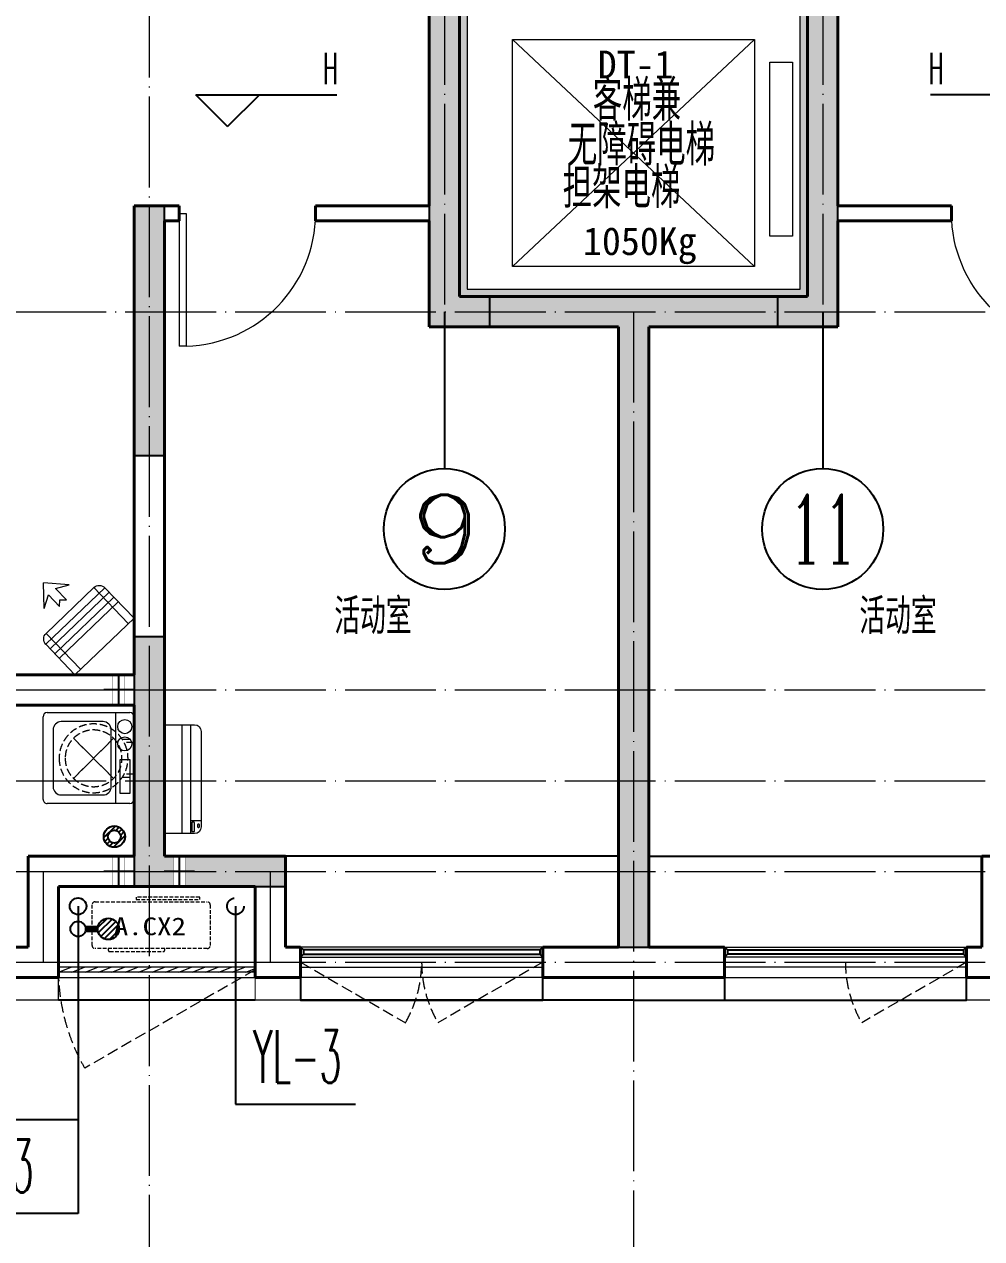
# Model space of a CAD drawing. Extents: x 27938 to 650306, y -92720 to 1524912.
# Drawn here: x 281791 to 288117, y 439704 to 447732 of the extents above; entities that cross this region are included whole.
import ezdxf
from ezdxf.enums import TextEntityAlignment as Align

# ---------------------------------------------------------------- set-up
doc = ezdxf.new("R2010")
doc.units = 0
doc.header["$LTSCALE"] = 1000
doc.header["$MEASUREMENT"] = 0
for name, pattern in [('$1$DASH', [0.35, 0.25, -0.1]), ('DASH', [0.35, 0.25, -0.1]), ('DOTE', [2.42, 2, -0.2, 0.02, -0.2])]:
    doc.linetypes.add(name, pattern=pattern)
for name, color, linetype in [('3-栏杆1', 135, 'Continuous'), ('3.5方案汇报，与郭总、侯月琴确定户型_t8$0$2020.03.04 -1安徽标准化洋房户型(UA）_t8_t8$0$看线', 154, 'Continuous'), ('AXIS', 3, 'Continuous'), ('AXIS_TEXT', 4, 'Continuous'), ('COLUMN', 9, 'Continuous'), ('DIM_ELEV', 3, 'Continuous'), ('DIM_凝结', 3, 'Continuous'), ('DIM_污水', 3, 'Continuous'), ('DIM_雨水', 3, 'Continuous'), ('EQUIP_地漏', 7, 'Continuous'), ('PIPE-凝结', 150, 'N'), ('PUB_TEXT', 4, 'Continuous'), ('VPIPE-凝结', 150, 'Continuous'), ('VPIPE-污水', 2, 'W'), ('VPIPE-雨水', 4, 'DASH'), ('保温', 6, 'Continuous'), ('机电标识类', 1, 'Continuous'), ('看线', 251, 'Continuous')]:
    doc.layers.add(name, color=color, linetype=linetype)
for name, color, linetype, lineweight in [('3.5方案汇报，与郭总、侯月琴确定户型_t8$0$STAIR', 2, 'Continuous', 18), ('DOTE', 19, 'DOTE', 9), ('LVTRY', 1, 'Continuous', 13), ('PUB_HATCH', 8, 'Continuous', 9), ('WALL', 9, 'Continuous', 40), ('WINDOW', 8, 'Continuous', 15), ('填充', 251, 'Continuous', 5), ('平面-空调室内机', 176, 'Continuous', 9), ('平面-空调预留孔', 173, 'Continuous', 15), ('空调', 76, 'Continuous', 13), ('粉刷', 251, 'Continuous', 9)]:
    doc.layers.add(name, color=color, linetype=linetype, lineweight=lineweight)
doc.styles.add('_TCH_AXIS', font='COMPLEX', dxfattribs={"bigfont": 'GBCBIG'})
doc.styles.add('_TCH_DIM', font='SIMPLEX.shx', dxfattribs={"width": 0.6, "oblique": 10, "bigfont": 'hztxt.shx'})
doc.styles.add('_TWT_SERIAL', font='simplex.shx', dxfattribs={"width": 0.6, "oblique": 10, "height": 3, "bigfont": 'aadri.shx'})
doc.styles.add('COMPLEX', font='COMPLEX')
doc.styles.get("Standard").update_dxf_attribs({"font": 'gbenor.shx', "bigfont": 'gbcbig.shx'})
doc.styles.add('黑体', font='simhei.ttf')
doc.linetypes.add('N', pattern='A,3,-0.2,["N",Standard,S=0.25,R=0,X=-0.1,Y=-0.115],-0.2', length=3.4)
doc.linetypes.add('W', pattern='A,3,-0.2,["W",Standard,S=0.25,R=0,X=-0.1,Y=-0.115],-0.2', length=3.4)
pattern_1 = [(90, (-503782.47, -516048.461), (-16.49778, 1e-15), [9.525, -19.05]), (210, (-503782.47, -516048.461), (8.24889, -14.2874966), [9.525, -19.05]), (150, (-503782.47, -516038.936), (-8.24889, -14.2874966), [9.525, -19.05])]

# ---------------------------------------------------------------- blocks, each defined once
blk = doc.blocks.new('FGDGDRGSDGDG')
at = {"layer": 'DOTE', "linetype": 'DOTE', "ltscale": 0.3}
for p, q in [((500682.5, 523848.5), (500682.5, 513948.5)), ((502632.5, 522348.5), (502632.5, 520248.5)), ((505132.5, 522348.5), (505132.5, 520248.5)), ((488182.5, 520248.5), (546982.5, 520248.5)), ((503882.5, 520248.5), (503882.5, 513948.5)), ((488182.5, 517748.5), (546982.5, 517748.5)), ((488182.5, 517148.5), (546982.5, 517148.5)), ((488182.5, 516548.5), (546982.5, 516548.5)), ((499982.5, 516548.5), (499982.5, 515948.5)), ((501482.5, 516548.5), (501482.5, 515948.5)), ((488182.5, 515948.5), (546982.5, 515948.5))]:
    blk.add_line(p, q, dxfattribs=at)
blk = doc.blocks.new('gdfgdgdgr')
at = {"layer": 'PUB_HATCH'}
for points in [[(489827.4, 526513.9), (489477.4, 526513.9), (489477.4, 526313.9), (489627.4, 526313.9), (489627.4, 524213.9), (490027.4, 524213.9), (490027.4, 524413.9), (489827.4, 524413.9)], [(492127.6, 526513.9), (492127.6, 524413.9), (491927.6, 524413.9), (491927.6, 524213.9), (492327.6, 524213.9), (492327.6, 526313.9), (492477.6, 526313.9), (492477.6, 526513.9)], [(487877.4, 523363.9), (487877.4, 525013.9), (487677.4, 525013.9), (487677.4, 523363.9)], [(488677.4, 520713.9), (487877.4, 520713.9), (487877.4, 522163.9), (487677.4, 522163.9), (487677.4, 520513.9), (488677.4, 520513.9)]]:
    blk.add_hatch(color=256, dxfattribs=at).paths.add_polyline_path(points)
at = {"layer": 'COLUMN', "color": 8}
for p, q in [((489827.4, 524413.9), (489827.4, 526513.9)), ((492127.6, 526513.9), (492127.6, 524413.9)), ((489627.4, 526313.9), (489627.4, 524213.9)), ((492327.6, 524213.9), (492327.6, 526313.9)), ((487877.4, 525013.9), (487677.4, 525013.9)), ((487677.4, 525013.9), (487677.4, 523363.9)), ((487877.4, 523363.9), (487877.4, 525013.9)), ((490027.4, 524413.9), (489827.4, 524413.9)), ((490027.4, 524213.9), (490027.4, 524413.9)), ((492127.6, 524413.9), (491927.6, 524413.9)), ((491927.6, 524413.9), (491927.6, 524213.9)), ((489627.4, 524213.9), (490027.4, 524213.9)), ((491927.6, 524213.9), (492327.6, 524213.9)), ((487677.4, 523363.9), (487877.4, 523363.9)), ((487877.4, 522163.9), (487677.4, 522163.9)), ((487677.4, 522163.9), (487677.4, 520513.9)), ((487877.4, 520713.9), (487877.4, 522163.9)), ((488677.4, 520713.9), (487877.4, 520713.9)), ((488677.4, 520513.9), (488677.4, 520713.9)), ((487677.4, 520513.9), (488677.4, 520513.9))]:
    blk.add_line(p, q, dxfattribs=at)
blk = doc.blocks.new('RECTANG')
at = {"color": 0}
for p, q in [((1, 1), (0, 1)), ((0, 1), (0, 0)), ((1, 0), (1, 1)), ((0, 0), (1, 0))]:
    blk.add_line(p, q, dxfattribs=at)
blk = doc.blocks.new('洗衣机')
at = {"layer": 'LVTRY', "color": 0}
for p, q in [((3790993.7, 243444.5), (3790993.7, 242899.1)), ((3791567.4, 243472.1), (3791021, 243472.1)), ((3791116.5, 243472.1), (3791116.5, 242871.5)), ((3791199, 243412.7), (3791474.9, 243412.7)), ((3791594.6, 242899.1), (3791594.6, 243444.5)), ((3791145.1, 242982.5), (3791145.1, 243358)), ((3791528.8, 243358), (3791528.8, 242982.5)), ((3791474.9, 242927.8), (3791199, 242927.8)), ((3791021, 242871.5), (3791567.4, 242871.5))]:
    blk.add_line(p, q, dxfattribs=at)
at = {"layer": 'LVTRY', "color": 0, "extrusion": (0, 0, -1)}
for centre, major_axis, start_param, end_param in [((3791021, 243444.5), (0, 27.6), -1.570796, 0), ((3791055.1, 243379.8), (0, 46.9), 3.141593, 9.424778), ((3791199, 243358), (0, 54.7), 4.712389, 6.283185), ((3791474.9, 243358), (0, 54.7), 0, 1.570796), ((3791567.4, 243444.5), (0, 27.6), 0, 1.570796), ((3791055.1, 243265.7), (0, 46.9), 3.141593, 9.424778), ((3791199, 242982.5), (0, 54.7), 3.141593, 4.712389), ((3791474.9, 242982.5), (0, 54.7), 1.570796, 3.141593), ((3791021, 242899.1), (0, 27.6), 3.141593, 4.712389), ((3791567.4, 242899.1), (0, 27.6), 1.570796, 3.141593)]:
    blk.add_ellipse(centre, major_axis=major_axis, ratio=0.986385, start_param=start_param, end_param=end_param, dxfattribs=at)
at = {"layer": 'LVTRY', "color": 8, "xscale": 63.25620569481588, "yscale": 224.5369532744355, "zscale": 64.12934308941763, "rotation": 180}
blk.add_blockref('RECTANG', (3791085.2, 243162.4), dxfattribs=at)
blk = doc.blocks.new('dnfhfn')
at = {"color": 0, "linetype": '$1$DASH', "ltscale": 0.2}
for p, q in [((101.9, 495, 0), (121.9, 495, 0)), ((101.9, 417.2, 0), (101.9, 495, 0)), ((121.9, 495, 0), (121.9, 429, 0)), ((353.1, 495, 0), (333.1, 495, 0)), ((333.1, 495, 0), (333.1, 429, 0)), ((353.1, 417.2, 0), (353.1, 495, 0))]:
    blk.add_line(p, q, dxfattribs=at)
at = {"color": 0, "linetype": '$1$DASH', "ltscale": 0.2, "elevation": 0}
for points in [[(94.9, 360.1), (94.9, 360.1), (360.1, 94.9), (360.1, 94.9)], [(360.1, 360.1), (94.9, 94.9), (94.9, 94.9), (360.1, 360.1)]]:
    blk.add_lwpolyline(points, close=True, dxfattribs=at)
at = {"color": 0, "linetype": '$1$DASH', "ltscale": 0.2}
for radius in [227.5, 187.5]:
    blk.add_circle((227.5, 227.5, 0), radius, dxfattribs=at)
blk = doc.blocks.new('ferre')
at = {"layer": '平面-空调预留孔', "color": 0, "linetype": 'DASH', "ltscale": 0.1}
for p, q in [((93392.7, 115403.5), (93392.7, 115393.5)), ((93402.7, 115383.5), (93755.6, 115383.5)), ((93765.6, 115393.5), (93765.6, 115403.5))]:
    blk.add_line(p, q, dxfattribs=at)
blk.add_lwpolyline([(94045.9, 115403.5), (93305.9, 115403.5, -0.414214), (93285.9, 115423.5), (93285.9, 115693.5, -0.414214), (93305.9, 115713.5), (94045.9, 115713.5, -0.414214), (94065.9, 115693.5), (94065.9, 115423.5, -0.414214)], format="xyb", close=True, dxfattribs=at)
blk.add_lwpolyline([(93996.7, 115742.6), (93576.8, 115742.6), (93576.8, 115727.5), (93996.7, 115727.5)], close=True, dxfattribs=at)
for centre, start, end in [((93402.7, 115393.5), 180, 270), ((93755.6, 115393.5), 270, 0)]:
    blk.add_arc(centre, 10, start, end, dxfattribs=at)
at = {"layer": '平面-空调预留孔', "color": 0, "linetype": 'DASH', "ltscale": 0.1, "style": '黑体', "width": 1.2}
blk.add_text('A.CX2', height=117.05, dxfattribs=at).set_placement((93428.3, 115492.1))
blk = doc.blocks.new('fergve')
at = {"layer": '平面-空调预留孔', "color": 8, "linetype": 'DASH', "ltscale": 0.1}
blk.add_blockref('ferre', (25670, -60415.8), dxfattribs=at)
blk = doc.blocks.new('dasdasf1sa2f31as32f')
at = {"color": 0}
for p, q in [((-116, 585.6), (43.3, 640.5)), ((-22.8, 585.5), (-116, 585.6)), ((-22.8, 585.5), (-73.4, 493.2)), ((82.7, 476.6), (43.3, 640.5)), ((-473.5, 259.7), (-339.5, 504)), ((-269.8, 524.3), (-427.7, 236.5)), ((134.6, 245.5), (-338.8, 505.1)), ((-269.8, 524.3), (113.7, 314)), ((-31.3, 504.4), (-73.4, 493.2)), ((-18.1, 462.9), (-31.3, 504.4)), ((32.4, 555.1), (-18.1, 462.9)), ((82.7, 476.6), (32.4, 555.1)), ((92.6, 168.8), (-380.9, 428.5)), ((114.7, 208.4), (-359.1, 468.2)), ((72.3, 131.9), (-401.1, 391.6)), ((0, 0), (-473.5, 259.7)), ((113.7, 314), (-44.2, 26.2)), ((134, 244.4), (0, 0))]:
    blk.add_line(p, q, dxfattribs=at)
for centre, start, end in [((-294.5, 479.4), 61.25933, 151.25933), ((89, 269), 331.25933, 61.25933)]:
    blk.add_arc(centre, 51.3, start, end, dxfattribs=at)
blk = doc.blocks.new('dongkong')
at = {"color": 0}
blk.add_wipeout([(-603756, 210771), (-603756, 210570.8), (-603836, 210570.8), (-603836, 210771)], dxfattribs=at)
at = {"layer": '机电标识类', "color": 0, "linetype": 'DASH', "ltscale": 400}
for p, q in [((-603796, 210771), (-603796, 210570.8)), ((-603896, 210670.7), (-603696, 210670.7))]:
    blk.add_line(p, q, dxfattribs=at)
at = {"layer": '空调', "color": 0, "linetype": 'DASH', "const_width": 2}
blk.add_lwpolyline([(-603756, 210771), (-603756, 210570.8), (-603836, 210570.8), (-603836, 210771)], close=True, dxfattribs=at)
blk = doc.blocks.new('A$C001338C2')
at = {"color": 0}
for p, q in [((845, 304), (55, 304)), ((109, 215), (109, 304)), ((0, 249), (0, 22)), ((900, 22), (900, 249)), ((22, 0), (878, 0))]:
    blk.add_line(p, q, dxfattribs=at)
at = {"color": 0, "lineweight": 5}
for p, q in [((900, 215), (0, 215)), ((900, 143), (0, 143))]:
    blk.add_line(p, q, dxfattribs=at)
at = {"color": 0}
for points in [[(89, 226), (22, 226, -0.414214), (17, 232), (17, 243, -0.414214), (22, 249), (89, 249, -0.414214), (95, 243), (95, 232, -0.414214)], [(73, 275), (57, 275, -0.414214), (51, 281), (51, 283, -0.414214), (57, 289), (73, 289, -0.414214), (79, 283), (79, 281, -0.414214)]]:
    blk.add_lwpolyline(points, format="xyb", close=True, dxfattribs=at)
for centre, radius, start, end in [((55, 249), 55, 90, 180), ((845, 249), 55, 360, 90), ((22, 22), 22, 180, 270), ((878, 22), 22, 270, 360)]:
    blk.add_arc(centre, radius, start, end, dxfattribs=at)
blk = doc.blocks.new('A$C263B1184')
at = {"layer": '保温', "linetype": 'Continuous', "ltscale": 10}
h = blk.add_hatch(dxfattribs=at)
h.set_pattern_fill('HEX', color=251, scale=10, angle=90, style=0)
h.set_pattern_definition(pattern_1)
h.paths.add_polyline_path([(1050.1, 4100), (1050.1, 4300), (-850, 4300), (-850, 4100)])
h = blk.add_hatch(dxfattribs=at)
h.set_pattern_fill('HEX', color=251, scale=10, angle=90, style=0)
h.set_pattern_definition(pattern_1)
h.paths.add_polyline_path([(0.1, 0), (200.1, 0), (200.1, 4100), (0.1, 4100)])
at = {"layer": '保温', "color": 251, "linetype": 'ByBlock', "ltscale": 10}
blk.add_line((0, 0), (200, 0), dxfattribs=at)
blk = doc.blocks.new('$WINLIB2D$00000001')
at = {"color": 0}
for points in [[(-0.5, 0.5), (-0.5, -0.5)], [(-0.5, 0.5), (0.5, 0.5)], [(0.5, -0.5), (0.5, 0.5)], [(0.5, 0.1667), (-0.5, 0.1667)], [(0.5, -0.1667), (-0.5, -0.1667)], [(-0.5, -0.5), (0.5, -0.5)]]:
    blk.add_lwpolyline(points, dxfattribs=at)
blk = doc.blocks.new('$DorLib2D$00000001')
for p, q in [((0.45, 0.975), (0.5, 0.975)), ((0.45, 0), (0.45, 0.975)), ((0.5, 0), (0.5, 0.975)), ((0.5, 0), (0.45, 0))]:
    blk.add_line(p, q)
at = {"lineweight": 13}
blk.add_arc((0.475, 0), 0.975, 91.46928, 180, dxfattribs=at)
blk = doc.blocks.new('$WINLIB2D$00000039')
at = {"color": 0}
for points in [[(-0.5, 0.5), (-0.5, -0.5)], [(0.5, 0.5), (-0.5, 0.5)], [(0.5, -0.5), (0.5, 0.5)], [(-0.5, 0.1667), (0.5, 0.1667)], [(-0.3839, -0.1667), (-0.448, 0.1667)], [(-0.3159, -0.1667), (-0.38, 0.1667)], [(-0.2479, -0.1667), (-0.312, 0.1667)], [(-0.1799, -0.1667), (-0.244, 0.1667)], [(-0.1119, -0.1667), (-0.176, 0.1667)], [(-0.0439, -0.1667), (-0.108, 0.1667)], [(0.0241, -0.1667), (-0.04, 0.1667)], [(0.0921, -0.1667), (0.028, 0.1667)], [(0.16, -0.1667), (0.0959, 0.1667)], [(0.228, -0.1667), (0.1639, 0.1667)], [(0.296, -0.1667), (0.2319, 0.1667)], [(0.364, -0.1667), (0.2999, 0.1667)], [(0.432, -0.1667), (0.3679, 0.1667)], [(0.5, -0.1667), (0.4359, 0.1667)], [(-0.4519, -0.1667), (-0.5, 0.0836)], [(-0.5, -0.1667), (0.5, -0.1667)], [(0.5, -0.5), (-0.5, -0.5)]]:
    blk.add_lwpolyline(points, dxfattribs=at)
blk = doc.blocks.new('_AXISO')
blk.add_circle((0, 0), 0.5)
at = {"layer": 'AXIS_TEXT', "style": 'COMPLEX', "width": 1.041667}
blk.add_attdef('A', text='', height=0.56, dxfattribs=at).set_placement((-0.25, -0.28), (0.25, -0.28), align=Align.FIT)
blk = doc.blocks.new('$TwtSys$00000141')
for p, q in [((-141, 12), (-15, 138)), ((-141, 12), (-15, 138)), ((-131, -53), (53, 131)), ((-131, -53), (53, 131)), ((-100, -100), (100, 100)), ((-100, -100), (100, 100)), ((-49, -131), (131, 49)), ((-49, -131), (131, 49)), ((17, -138), (138, -17)), ((17, -138), (138, -17))]:
    blk.add_line(p, q)
blk.add_circle((0, 0), 141)
blk.add_circle((0, 0), 141)
blk = doc.blocks.new('$TwtSys$00000543')
for p, q in [((-140, -13), (13, 140)), ((-13, -140), (140, 13)), ((19, 83), (63, 126)), ((60, 60), (100, 100)), ((83, 19), (126, 63)), ((-126, -63), (-83, -19)), ((-100, -100), (-60, -60)), ((-63, -126), (-19, -83))]:
    blk.add_line(p, q)
for radius in [141, 84.6]:
    blk.add_circle((0, 0), radius)

msp = doc.modelspace()

# ---------------------------------------------------------------- hatches: boundary and pattern name
at = {"layer": '填充'}
h = msp.add_hatch(dxfattribs=at)
h.set_pattern_fill('隔热材料02', color=8, scale=100, style=0)
h.set_pattern_definition([(0, (-888391.624, -162806.54), (0, 50), []), (0, (-888391.624, -162789.874), (0, 50), []), (270, (-888347.883, -162781.243), (50, -9e-15), [5.01775, -44.98225]), (270, (-888385.34, -162781.243), (50, -9e-15), [5.01775, -44.98225]), (90, (-888359.83, -162815.17), (-50, 3e-15), [5.01775, -44.98225]), (90, (-888373.395, -162815.17), (-50, 3e-15), [5.01775, -44.98225]), (180, (-888341.6, -162823.21), (-6e-15, -50), [50.02425, 0.02425]), (135, (-888355.557, -162820.7), (3e-15, 49.99987405), [4.268, -66.44275]), (116.56505, (-888308.575, -162817.68), (0.00011283, 49.99993342), [2.805, -108.9985]), (116.56505, (-888358.575, -162817.68), (0.00011283, 49.99993342), [2.805, -108.9985]), (153.43495, (-888300.54, -162823.208), (-0.0001128, 49.9999334), [5.61, -106.1935]), (153.43495, (-888350.54, -162823.208), (-0.0001128, 49.9999334), [5.61, -106.1935]), (63.43495, (-888309.83, -162810.154), (-0.00011283, 49.99993342), [26.714, -85.0895]), (63.43495, (-888359.83, -162810.154), (-0.00011283, 49.99993342), [26.714, -85.0895]), (116.56505, (-888297.883, -162781.243), (0.00011283, 49.99993342), [2.805, -108.9985]), (116.56505, (-888347.883, -162781.243), (0.00011283, 49.99993342), [2.805, -108.9985]), (135, (-888349.137, -162778.734), (3e-15, 49.99987405), [4.268, -66.44275]), (153.43495, (-888302.155, -162775.716), (-0.0001128, 49.9999334), [5.61, -106.1935]), (153.43495, (-888352.155, -162775.716), (-0.0001128, 49.9999334), [5.61, -106.1935]), (45, (-888384.087, -162778.734), (0, 49.99987405), [4.268, -66.44275]), (63.43495, (-888335.341, -162781.243), (-0.00011283, 49.99993342), [2.805, -108.9985]), (63.43495, (-888385.341, -162781.243), (-0.00011283, 49.99993342), [2.805, -108.9985]), (26.56505, (-888331.07, -162775.716), (0.0001128, 49.9999334), [5.61, -106.1935]), (26.56505, (-888381.07, -162775.716), (0.0001128, 49.9999334), [5.61, -106.1935]), (116.56505, (-888323.395, -162810.154), (0.00011283, 49.99993342), [26.714, -85.0895]), (116.56505, (-888373.395, -162810.154), (0.00011283, 49.99993342), [26.714, -85.0895]), (45, (-888377.667, -162820.7), (0, 49.99987405), [4.268, -66.44275]), (63.43495, (-888324.649, -162817.68), (-0.00011283, 49.99993342), [2.805, -108.9985]), (63.43495, (-888374.649, -162817.68), (-0.00011283, 49.99993342), [2.805, -108.9985]), (26.56505, (-888332.685, -162823.208), (0.0001128, 49.9999334), [5.61, -106.1935]), (26.56505, (-888382.685, -162823.208), (0.0001128, 49.9999334), [5.61, -106.1935])])
h.paths.add_polyline_path([(286916.8, 447832.1), (286966.8, 447832.1), (286966.8, 445932.1), (284666.8, 445932.1), (284666.8, 447832.1), (284716.8, 447832.1), (284716.8, 445982.1), (286916.8, 445982.1)])

# ---------------------------------------------------------------- linework, layer by layer
at = {"color": 8, "const_width": 8}
for points in [[(281716.6, 441432.1), (281716.6, 441282.1), (282016.6, 441282.1), (282016.6, 441432.1)], [(283316.6, 441432.1), (283316.6, 441282.1), (283616.6, 441282.1), (283616.6, 441432.1)], [(288316.6, 441432.1), (288316.6, 441282.1), (288016.6, 441282.1), (288016.6, 441432.1)]]:
    msp.add_lwpolyline(points, dxfattribs=at)
at = {"layer": '3-栏杆1', "color": 8}
for p, q in [((283636.8, 441614.3), (283616.6, 441632.1)), ((283616.6, 441632.1), (283636.8, 441614.3)), ((285196.3, 441614.2), (283636.8, 441614.3)), ((283636.8, 441614.3), (283636.8, 441585)), ((285196.3, 441614.3), (285216.6, 441632.1)), ((285216.6, 441632.1), (285196.3, 441614.3)), ((285196.3, 441614.3), (285196.3, 441585)), ((286436.8, 441614.3), (286416.6, 441632.1)), ((286416.6, 441632.1), (286436.8, 441614.3)), ((286436.8, 441614.2), (287996.3, 441614.3)), ((286436.8, 441614.3), (286436.8, 441585)), ((287996.3, 441614.3), (288016.6, 441632.1)), ((288016.6, 441632.1), (287996.3, 441614.3)), ((287996.3, 441614.3), (287996.3, 441585)), ((283616.6, 441565.2), (283636.8, 441585)), ((283636.8, 441585), (285196.3, 441585)), ((285196.3, 441585), (285216.6, 441565.2)), ((285216.6, 441565.2), (285196.3, 441585)), ((286436.8, 441585), (286416.6, 441565.2)), ((286416.6, 441565.2), (286436.8, 441585)), ((287996.3, 441585), (286436.8, 441585)), ((288016.6, 441565.2), (287996.3, 441585))]:
    msp.add_line(p, q, dxfattribs=at)
at = {"layer": '3.5方案汇报，与郭总、侯月琴确定户型_t8$0$2020.03.04 -1安徽标准化洋房户型(UA）_t8_t8$0$看线', "color": 8, "ltscale": 10}
for p, q in [((285716.6, 442232.1), (283516.6, 442232.1)), ((285916.6, 442232.1), (288116.6, 442232.1))]:
    msp.add_line(p, q, dxfattribs=at)
at = {"layer": '3.5方案汇报，与郭总、侯月琴确定户型_t8$0$STAIR', "color": 8}
for p, q in [((286616.6, 447632.1), (285016.6, 446132.1)), ((285016.6, 447632.1), (286616.6, 446132.1))]:
    msp.add_line(p, q, dxfattribs=at)
for points in [[(285016.6, 446132.1), (285016.6, 447632.1), (286616.6, 447632.1), (286616.6, 446132.1)], [(286716.6, 446332.1), (286716.6, 447482.1), (286866.6, 447482.1), (286866.6, 446332.1)]]:
    msp.add_lwpolyline(points, close=True, dxfattribs=at)
at = {"layer": 'AXIS'}
for p, q in [((284566.6, 445832.1), (284566.6, 444795.8)), ((287066.6, 445832.1), (287066.6, 444795.8))]:
    msp.add_line(p, q, dxfattribs=at)
at = {"layer": 'DIM_ELEV', "color": 8}
for p, q in [((283134.6, 447055.9), (282924.6, 447265.9)), ((282924.6, 447265.9), (283855.5, 447265.9)), ((283134.6, 447055.9), (283344.6, 447265.9)), ((288708.6, 447265.9), (287777.7, 447265.9))]:
    msp.add_line(p, q, dxfattribs=at)
at = {"layer": 'DIM_凝结'}
for p, q in [((282146.6, 441752.1), (282146.6, 439870.3)), ((282146.6, 439870.3), (281169.7, 439870.3))]:
    msp.add_line(p, q, dxfattribs=at)
at = {"layer": 'DIM_污水'}
for p, q in [((282146.6, 441902.1), (282146.6, 440489.6)), ((282146.6, 440489.6), (281091.3, 440489.6))]:
    msp.add_line(p, q, dxfattribs=at)
at = {"layer": 'DIM_雨水'}
for p, q in [((283186.6, 441902.1), (283186.6, 440593.8)), ((283186.6, 440593.8), (283980.6, 440593.8))]:
    msp.add_line(p, q, dxfattribs=at)
at = {"layer": 'PIPE-凝结', "const_width": 45}
msp.add_lwpolyline([(282196.6, 441752.1), (282276.1, 441752.1)], dxfattribs=at)
at = {"layer": 'VPIPE-凝结'}
msp.add_circle((282146.6, 441752.1), 50, dxfattribs=at)
at = {"layer": 'VPIPE-污水'}
msp.add_circle((282146.6, 441902.1), 55, dxfattribs=at)
at = {"layer": 'VPIPE-雨水'}
msp.add_circle((283186.6, 441902.1), 55, dxfattribs=at)
at = {"layer": 'WALL', "color": 8}
for p, q in [((284466.6, 447832.1), (284466.6, 446532.1)), ((284666.6, 447832.1), (284666.6, 446432.1)), ((286966.6, 447832.1), (286966.6, 446432.1)), ((287166.6, 447832.1), (287166.6, 446532.1)), ((282815.4, 446532.1), (282516.6, 446532.1)), ((282815.4, 446432.1), (282815.4, 446532.1)), ((284466.6, 446532.1), (283715.4, 446532.1)), ((283715.4, 446532.1), (283715.4, 446432.1)), ((287917.8, 446532.1), (287166.6, 446532.1)), ((287917.8, 446432.1), (287917.8, 446532.1)), ((282716.6, 446432.1), (282716.6, 443332.1)), ((282716.6, 446432.1), (282815.4, 446432.1)), ((283715.4, 446432.1), (284466.6, 446432.1)), ((284466.6, 446432.1), (284466.6, 445732.1)), ((284666.6, 446432.1), (284666.6, 445932.1)), ((286966.6, 446432.1), (286966.6, 445932.1)), ((287166.6, 446432.1), (287917.8, 446432.1)), ((287166.6, 446432.1), (287166.6, 445732.1)), ((284666.6, 445932.1), (285816.6, 445932.1)), ((285816.6, 445932.1), (286966.6, 445932.1)), ((284466.6, 445732.1), (285716.6, 445732.1)), ((285716.6, 445732.1), (285716.6, 441632.1)), ((285916.6, 445732.1), (285916.6, 441632.1)), ((285916.6, 445732.1), (287166.6, 445732.1)), ((281816.6, 442232.1), (281816.6, 441632.1)), ((283516.6, 442232.1), (283516.6, 441632.1)), ((288116.6, 442232.1), (288916.6, 442232.1)), ((288116.6, 442232.1), (288116.6, 441632.1)), ((282016.6, 442032.1), (282016.6, 441532.1)), ((283316.6, 442032.1), (283316.6, 441532.1)), ((281816.6, 441632.1), (281716.6, 441632.1)), ((283616.6, 441632.1), (283516.6, 441632.1)), ((283616.6, 441432.1), (283616.6, 441632.1)), ((285716.6, 441632.1), (285216.6, 441632.1)), ((285216.6, 441632.1), (285216.6, 441432.1)), ((286416.6, 441632.1), (285916.6, 441632.1)), ((286416.6, 441432.1), (286416.6, 441632.1)), ((288116.6, 441632.1), (288016.6, 441632.1)), ((288016.6, 441632.1), (288016.6, 441432.1)), ((282016.6, 441432.1), (282016.6, 441532.1)), ((283316.6, 441532.1), (283316.6, 441432.1)), ((281916.6, 441432.1), (281716.6, 441432.1)), ((281916.6, 441432.1), (282016.6, 441432.1)), ((283316.6, 441432.1), (283416.6, 441432.1)), ((283416.6, 441432.1), (283616.6, 441432.1)), ((285216.6, 441432.1), (285816.6, 441432.1)), ((285816.6, 441432.1), (286416.6, 441432.1)), ((288016.6, 441432.1), (288216.6, 441432.1))]:
    msp.add_line(p, q, dxfattribs=at)
at = {"layer": 'WINDOW', "color": 8, "linetype": 'DASH', "ltscale": 0.3}
for points in [[(283616.6, 441532.1), (284309.4, 441132.1, 0.131652), (284416.6, 441532.1)], [(285216.6, 441532.1), (284523.8, 441132.1, -0.131652), (284416.6, 441532.1)], [(288016.6, 441532.1), (287323.8, 441132.1, -0.131652), (287216.6, 441532.1)], [(283316.6, 441482.1), (282190.7, 440832.1, -0.131652), (282016.6, 441482.1)]]:
    msp.add_lwpolyline(points, format="xyb", dxfattribs=at)
at = {"layer": '填充', "color": 8}
msp.add_lwpolyline([(286916.8, 447832.1), (286966.8, 447832.1), (286966.8, 445932.1), (284666.8, 445932.1), (284666.8, 447832.1), (284716.8, 447832.1), (284716.8, 445982.1), (286916.8, 445982.1)], close=True, dxfattribs=at)
at = {"layer": '看线', "color": 8, "ltscale": 0.5}
for points in [[(283616.6, 441432.1), (283616.6, 441282.1), (285216.6, 441282.1), (285216.6, 441432.1)], [(286416.6, 441432.1), (286416.6, 441282.1), (288016.6, 441282.1), (288016.6, 441432.1)], [(283316.6, 441282.1), (282016.6, 441282.1)], [(285816.6, 441282.1), (283616.6, 441282.1)], [(285816.6, 441282.1), (288016.6, 441282.1)]]:
    msp.add_lwpolyline(points, dxfattribs=at)

# ---------------------------------------------------------------- block references
msp.add_blockref('FGDGDRGSDGDG', (-218065.9, -74416.4))
at = {"color": 8}
msp.add_blockref('gdfgdgdgr', (-205160.8, -78481.8), dxfattribs=at)
at = {"layer": 'AXIS'}
ref = msp.add_blockref('_AXISO', (284566.6, 444395.8), dxfattribs=dict(at, xscale=800, yscale=800, zscale=800))
ref.add_attrib('A', '9', dxfattribs={"layer": 'AXIS_TEXT', "height": 452.5, "style": '_TCH_AXIS', "width": 1.5}).set_placement((284340.3, 444169.5), (284792.9, 444169.5), align=Align.FIT)
ref = msp.add_blockref('_AXISO', (287066.6, 444395.8), dxfattribs=dict(at, xscale=800, yscale=800, zscale=800))
ref.add_attrib('A', '11', dxfattribs={"layer": 'AXIS_TEXT', "height": 452.55, "style": '_TCH_AXIS', "width": 0.875}).set_placement((286840.3, 444169.5), (287292.9, 444169.5), align=Align.FIT)
at = {"layer": 'EQUIP_地漏', "xscale": 0.5, "yscale": 0.5, "zscale": 0.5}
msp.add_blockref('$TwtSys$00000543', (282386.6, 442362.1), dxfattribs=at)
at = {"layer": 'EQUIP_地漏', "xscale": 0.5, "yscale": 0.5, "zscale": 0.5, "rotation": 180}
msp.add_blockref('$TwtSys$00000141', (282346.6, 441752.1), dxfattribs=at)
at = {"layer": 'WINDOW', "rotation": 180}
for name, p, xscale, yscale, zscale in [('$DorLib2D$00000001', (283265.4, 446482.1), 900, 900, 900), ('$WINLIB2D$00000001', (284416.6, 441532.1), 1600, 200, 1600), ('$WINLIB2D$00000039', (282666.6, 441482.1), 1299.999999983003, -100, 1299.999999983003)]:
    msp.add_blockref(name, p, dxfattribs=dict(at, xscale=xscale, yscale=yscale, zscale=zscale))
at = {"layer": 'WINDOW'}
for name, p, xscale, yscale, zscale in [('$DorLib2D$00000001', (288367.8, 446482.1), 900, -900, 900), ('$WINLIB2D$00000001', (287216.6, 441532.1), 1600, -200, 1600)]:
    msp.add_blockref(name, p, dxfattribs=dict(at, xscale=xscale, yscale=yscale, zscale=zscale))
at = {"layer": '平面-空调预留孔', "color": 8, "xscale": -1}
for name, p, rotation in [('dasdasf1sa2f31as32f', (282126.3, 443432.1), 15.00000000331026), ('dnfhfn', (282021.5, 442652.4, 0), 270)]:
    msp.add_blockref(name, p, dxfattribs=dict(at, rotation=rotation))
at = {"layer": '平面-空调预留孔', "color": 8, "xscale": -0.800000000046565, "yscale": 0.800000000046565, "zscale": 0.800000000046565, "rotation": 269.9999997665698}
msp.add_blockref('A$C001338C2', (282716.7, 442382.1), dxfattribs=at)
at = {"layer": '平面-空调预留孔', "color": 8}
msp.add_blockref('fergve', (163283.6, 386634.4), dxfattribs=at)
at = {"layer": '粉刷', "color": 8, "xscale": -1}
msp.add_blockref('洗衣机', (4073510.3, 199709.7), dxfattribs=at)

# ---------------------------------------------------------------- texts
at = {"layer": 'DIM_ELEV', "color": 8, "style": '_TCH_DIM', "width": 0.494118}
for p in [(283765.9, 447335.9), (287767, 447335.9)]:
    msp.add_text('H', height=208.2, dxfattribs=at).set_placement(p)
at = {"layer": 'DIM_凝结', "color": 7, "style": '_TWT_SERIAL', "width": 0.48}
msp.add_text('NL-3', height=350, dxfattribs=at).set_placement((281239.7, 440010.3))
at = {"layer": 'DIM_雨水', "color": 7, "style": '_TWT_SERIAL', "width": 0.48}
msp.add_text('YL-3', height=350, dxfattribs=at).set_placement((283302.6, 440733.8))
at = {"layer": 'PUB_TEXT', "color": 8, "style": '黑体'}
for s, p in [('DT-1', (285579.5, 447374.3)), ('1050Kg', (285482.5, 446206.7))]:
    msp.add_text(s, height=184.01, dxfattribs=at).set_placement(p)
at = {"layer": 'PUB_TEXT', "color": 8}
for s, height, p in [('客梯兼', 270.07, (285547.5, 447094.2)), ('无障碍电梯', 270.07, (285382.9, 446798.4)), ('担架电梯', 270.07, (285348.5, 446516.8)), ('活动室', 236.31, (283839.7, 443700.4)), ('活动室', 236.31, (287308.7, 443700.4))]:
    msp.add_text(s, height=height, dxfattribs=at).set_placement(p)

# ---------------------------------------------------------------- next in the draw order: block references
at = {"layer": '平面-空调室内机', "color": 8, "ltscale": 0.3, "rotation": 180}
for p in [(-321379.6, 654002.8), (-321379.6, 652802.9), (-320979.5, 652802.9)]:
    msp.add_blockref('dongkong', p, dxfattribs=at)

# ---------------------------------------------------------------- next in the draw order: linework, layer by layer
at = {"layer": 'WALL', "color": 8}
for p, q in [((282516.6, 446532.1), (282516.6, 443432.1)), ((282516.6, 443432.1), (281716.6, 443432.1)), ((282716.6, 443332.1), (282716.6, 442232.1)), ((281716.6, 443232.1), (282516.6, 443232.1)), ((282516.6, 443232.1), (282516.6, 442232.1)), ((282516.6, 442232.1), (281816.6, 442232.1)), ((283516.6, 442232.1), (282716.6, 442232.1)), ((282616.6, 442032.1), (282016.6, 442032.1)), ((283316.6, 442032.1), (282616.6, 442032.1))]:
    msp.add_line(p, q, dxfattribs=at)

# ---------------------------------------------------------------- next in the draw order: block references
at = {"color": 8}
msp.add_blockref('A$C263B1184', (285716.6, 441632.1), dxfattribs=at)

doc.saveas('drawing.dxf')
